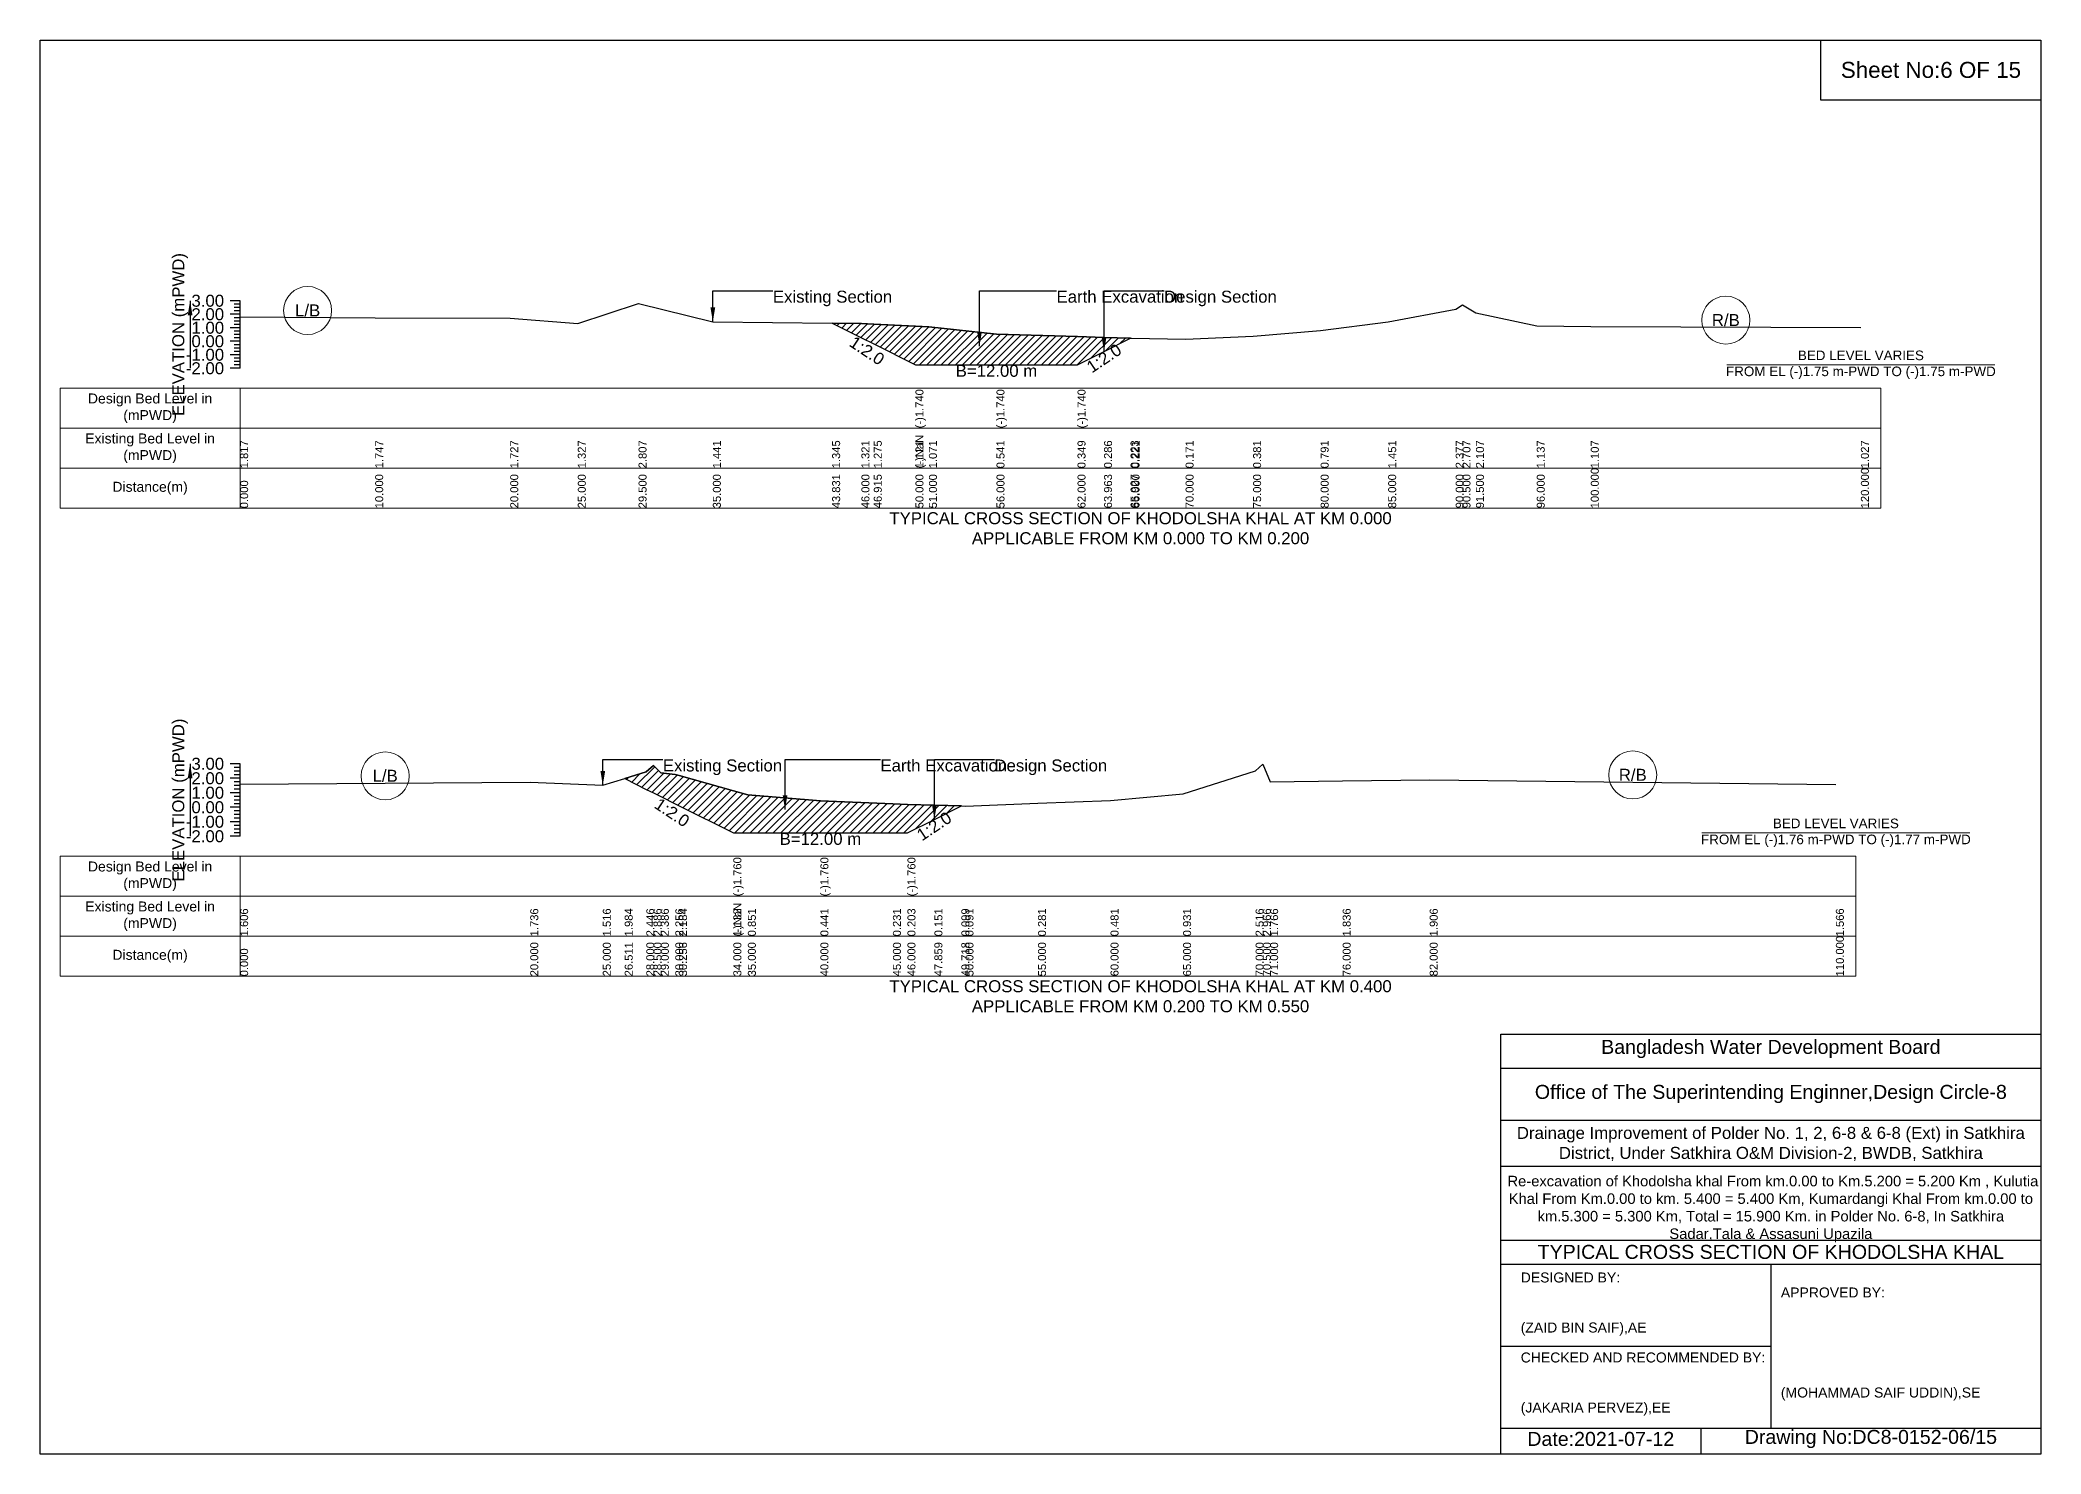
# Model space of a CAD drawing. Header units: inches. Extents: x 91000 to 568000, y -5656 to 0.
# Drawn here: x 150000 to 158000, y -5656 to 0 of the extents above; entities that cross this region are included whole.
import ezdxf

# ---------------------------------------------------------------- set-up
doc = ezdxf.new("R2010")
doc.units = ezdxf.units.IN
doc.header["$LTSCALE"] = 7
doc.header["$MEASUREMENT"] = 0
for name, color, linetype, lineweight in [('Cross section Data Border', 7, 'Continuous', 9), ('Cross Section Labels', 7, 'Continuous', 9), ('Existing_Bed_Level for Xsection', 7, 'Continuous', 25)]:
    doc.layers.add(name, color=color, linetype=linetype, lineweight=lineweight)
doc.styles.get("Standard").update_dxf_attribs({"font": 'arial.ttf'})
doc.dimstyles.get("Standard").update_dxf_attribs({"dimtxt": 0.18, "dimasz": 0.18, "dimexe": 0.18, "dimexo": 0.0625, "dimgap": 0.09, "dimtad": 0, "dimtih": 1, "dimtoh": 1, "dimdec": 4, "dimzin": 0, "dimdsep": 46, "dimtxsty": 'Standard', "dimcen": 0.09, "dimadec": 0, "dimazin": 0, "dimtfac": 1, "dimtdec": 4, "dimtofl": 0, "dimtmove": 0, "dimatfit": 3, "dimfxl": 1, "dimtolj": 1, "dimtzin": 0, "dimarcsym": 0})

msp = doc.modelspace()

# ---------------------------------------------------------------- hatches: boundary and pattern name
at = {"layer": 'Existing_Bed_Level for Xsection'}
h = msp.add_hatch(dxfattribs=at)
h.set_pattern_fill('ANSI31', color=256, scale=162, style=0)
h.paths.add_polyline_path([(153166.9, -1132.6), (153284, -1191.2), (153333.4, -1215.9), (153500, -1299.2), (153554, -1299.2), (153824, -1299.2), (154148, -1299.2), (154254, -1246.2), (154360, -1193.2), (154254, -1189.8), (154148, -1186.4), (153824, -1176), (153554, -1147.4), (153500, -1144.7), (153333.4, -1136.4), (153284, -1133.9)])
h = msp.add_hatch(dxfattribs=at)
h.set_pattern_fill('ANSI31', color=256, scale=174, style=0)
h.paths.add_polyline_path([(152337.6, -2954.2), (152424, -2997.4), (152453, -3011.9), (152482, -3026.4), (152540, -3055.4), (152554.8, -3062.8), (152772, -3171.4), (152830, -3171.4), (153120, -3171.4), (153410, -3171.4), (153468, -3171.4), (153575.8, -3117.4), (153683.6, -3063.5), (153575.8, -3060.5), (153468, -3057.5), (153410, -3055.9), (153120, -3043.7), (152830, -3019.9), (152772, -3003.6), (152554.8, -2942.6), (152540, -2938.4), (152482, -2930.9), (152453, -2901.9), (152424, -2927.4)])

# ---------------------------------------------------------------- linework, layer by layer
for points in [[(150000, 0), (158000, 0), (158000, -5656), (150000, -5656)], [(157120, 0), (158000, 0), (158000, -240), (157120, -240)]]:
    msp.add_lwpolyline(points, close=True)
for points in [[(155840, -5656), (155840, -3976), (158000, -3976)], [(155840, -4112), (158000, -4112)], [(155840, -4320), (158000, -4320)], [(155840, -4504), (158000, -4504)], [(155840, -4800), (158000, -4800)], [(155840, -4896), (158000, -4896)], [(156920, -4896), (156920, -5552)], [(155840, -5224), (156920, -5224)], [(155840, -5552), (158000, -5552)], [(156640, -5552), (156640, -5656)]]:
    msp.add_lwpolyline(points)
at = {"layer": 'Cross section Data Border'}
for points in [[(150080, -1393.2), (157360, -1393.2), (157360, -1873.2), (150080, -1873.2)], [(150080, -3265.3), (157260, -3265.3), (157260, -3745.3), (150080, -3745.3)]]:
    msp.add_lwpolyline(points, close=True, dxfattribs=at)
for points in [[(150800, -1393.2), (150800, -1873.2)], [(150080, -1553.2), (157360, -1553.2)], [(150080, -1713.2), (157360, -1713.2)], [(150800, -3265.3), (150800, -3745.3)], [(150080, -3425.3), (157260, -3425.3)], [(150080, -3585.3), (157260, -3585.3)]]:
    msp.add_lwpolyline(points, dxfattribs=at)
at = {"layer": 'Cross Section Labels'}
for points in [[(156744.2, -1299.2), (157815.8, -1299.2)], [(156644.2, -3171.4), (157715.8, -3171.4)]]:
    msp.add_lwpolyline(points, dxfattribs=at)
for centre in [(151070, -1082), (156740, -1120.6), (151380, -2943.4), (156368, -2939.6)]:
    msp.add_circle(centre, 96, dxfattribs=at)
at = {"layer": 'Existing_Bed_Level for Xsection'}
for points in [[(150800, -1043.2), (150760, -1043.2)], [(150800, -1097.2), (150760, -1097.2)], [(150800, -1056.7), (150776, -1056.7)], [(150800, -1070.2), (150776, -1070.2)], [(150800, -1083.7), (150776, -1083.7)], [(150800, -1110.7), (150776, -1110.7)], [(150800, -1313.2), (150800, -1259.2), (150800, -1205.2), (150800, -1151.2), (150800, -1097.2), (150800, -1043.2)], [(150800, -1107.1), (151340, -1110.9), (151880, -1112), (152150, -1133.6), (152393, -1053.7), (152690, -1127.4), (153166.9, -1132.6), (153284, -1133.9), (153333.4, -1136.4), (153500, -1144.7), (153500, -1144.7), (153554, -1147.4), (153824, -1176), (153824, -1176), (154148, -1186.4), (154148, -1186.4), (154254, -1189.8), (154360, -1193.2), (154364, -1193.3), (154580, -1196), (154850, -1184.7), (155120, -1162.5), (155390, -1126.9), (155660, -1076.9), (155687, -1059.1), (155741, -1091.5), (155984, -1143.8), (156200, -1145.5), (157280, -1149.8)], [(150800, -1151.2), (150760, -1151.2)], [(150800, -1124.2), (150776, -1124.2)], [(150800, -1137.7), (150776, -1137.7)], [(150800, -1164.7), (150776, -1164.7)], [(150800, -1178.2), (150776, -1178.2)], [(150800, -1191.7), (150776, -1191.7)], [(150800, -1205.2), (150760, -1205.2)], [(150800, -1259.2), (150760, -1259.2)], [(150800, -1218.7), (150776, -1218.7)], [(150800, -1232.2), (150776, -1232.2)], [(150800, -1245.7), (150776, -1245.7)], [(150800, -1272.7), (150776, -1272.7)], [(150800, -1313.2), (150760, -1313.2)], [(150800, -1286.2), (150776, -1286.2)], [(150800, -1299.7), (150776, -1299.7)], [(150800, -2895.3), (150760, -2895.3)], [(150800, -2953.3), (150760, -2953.3)], [(150800, -2909.8), (150776, -2909.8)], [(150800, -2924.3), (150776, -2924.3)], [(150800, -2938.8), (150776, -2938.8)], [(150800, -3185.3), (150800, -3127.3), (150800, -3069.3), (150800, -3011.3), (150800, -2953.3), (150800, -2895.3)], [(150800, -2976.1), (151960, -2968.6), (152250, -2981.3), (152337.6, -2954.2), (152424, -2927.4), (152453, -2901.9), (152482, -2930.9), (152540, -2938.4), (152554.8, -2942.6), (152772, -3003.6), (152772, -3003.6), (152830, -3019.9), (153120, -3043.7), (153120, -3043.7), (153410, -3055.9), (153468, -3057.5), (153468, -3057.5), (153575.8, -3060.5), (153683.6, -3063.5), (153700, -3064), (153990, -3053), (154280, -3041.4), (154570, -3015.3), (154860, -2923.3), (154889, -2897.2), (154918, -2966.8), (155208, -2962.8), (155556, -2958.7), (157180, -2978.4)], [(150800, -3011.3), (150760, -3011.3)], [(150800, -2967.8), (150776, -2967.8)], [(150800, -2982.3), (150776, -2982.3)], [(150800, -2996.8), (150776, -2996.8)], [(150800, -3025.8), (150776, -3025.8)], [(150800, -3069.3), (150760, -3069.3)], [(150800, -3040.3), (150776, -3040.3)], [(150800, -3054.8), (150776, -3054.8)], [(150800, -3083.8), (150776, -3083.8)], [(150800, -3098.3), (150776, -3098.3)], [(150800, -3112.8), (150776, -3112.8)], [(150800, -3127.3), (150760, -3127.3)], [(150800, -3185.3), (150760, -3185.3)], [(150800, -3141.8), (150776, -3141.8)], [(150800, -3156.3), (150776, -3156.3)], [(150800, -3170.8), (150776, -3170.8)]]:
    msp.add_lwpolyline(points, dxfattribs=at)
for points in [[(153166.9, -1132.6), (153284, -1191.2), (153333.4, -1215.9), (153500, -1299.2), (153500, -1299.2), (153554, -1299.2), (153824, -1299.2), (153824, -1299.2), (154148, -1299.2), (154148, -1299.2), (154254, -1246.2), (154360, -1193.2), (154360, -1193.2), (154360, -1193.2), (154254, -1189.8), (154148, -1186.4), (154148, -1186.4), (153824, -1176), (153824, -1176), (153554, -1147.4), (153500, -1144.7), (153500, -1144.7), (153333.4, -1136.4), (153284, -1133.9)], [(152337.6, -2954.2), (152337.6, -2954.2), (152424, -2997.4), (152453, -3011.9), (152482, -3026.4), (152540, -3055.4), (152554.8, -3062.8), (152772, -3171.4), (152772, -3171.4), (152830, -3171.4), (153120, -3171.4), (153120, -3171.4), (153410, -3171.4), (153468, -3171.4), (153468, -3171.4), (153575.8, -3117.4), (153683.6, -3063.5), (153683.6, -3063.5), (153683.6, -3063.5), (153575.8, -3060.5), (153468, -3057.5), (153468, -3057.5), (153410, -3055.9), (153120, -3043.7), (153120, -3043.7), (152830, -3019.9), (152772, -3003.6), (152772, -3003.6), (152554.8, -2942.6), (152540, -2938.4), (152482, -2930.9), (152453, -2901.9), (152424, -2927.4), (152337.6, -2954.2)]]:
    msp.add_lwpolyline(points, close=True, dxfattribs=at)

# ---------------------------------------------------------------- texts
at = {"attachment_point": 5}
for s, insert, char_height in [('Sheet No:6 OF 15', (157560, -120), 64), ('Bangladesh Water Development Board', (156920, -4036), 56), ('Office of The Superintending Enginner,Design Circle-8', (156920, -4216), 56)]:
    msp.add_mtext(s, dxfattribs=dict(at, insert=insert, char_height=char_height))
for s, insert, char_height, width, attachment_point in [('Drainage Improvement of Polder No. 1, 2, 6-8 & 6-8 (Ext) in Satkhira District, Under Satkhira O&M Division-2, BWDB, Satkhira', (156920, -4416), 48, 2240, 5), (' Re-excavation of Khodolsha khal From km.0.00 to Km.5.200 = 5.200 Km , Kulutia Khal From Km.0.00 to km. 5.400 = 5.400 Km, Kumardangi Khal From km.0.00 to km.5.300 = 5.300 Km, Total = 15.900 Km. in Polder No. 6-8, In Satkhira Sadar,Tala & Assasuni Upazila', (156920, -4676), 42.1524, 2160, 5), ('TYPICAL CROSS SECTION OF KHODOLSHA KHAL', (156920, -4848), 56, 2240, 5), ('DESIGNED BY:^J^J^J(ZAID BIN SAIF),AE', (155920, -5056), 40, 1120, 4), ('APPROVED BY:^J^J^J^J^J^J(MOHAMMAD SAIF UDDIN),SE', (156960, -5216), 40, 1120, 4), ('CHECKED AND RECOMMENDED BY:^J^J^J(JAKARIA PERVEZ),EE', (155920, -5376), 40, 1120, 4), ('Date:2021-07-12', (156240, -5596), 56, 1120, 5), ('Drawing No:DC8-0152-06/15', (157320, -5596), 56, 1760, 5)]:
    msp.add_mtext(s, dxfattribs=dict(insert=insert, char_height=char_height, width=width, attachment_point=attachment_point))
at = {"layer": 'Cross section Data Border', "char_height": 40, "width": 640, "attachment_point": 5}
for s, insert in [('Design Bed Level in (mPWD)', (150440, -1473.2)), ('Existing Bed Level in (mPWD)', (150440, -1633.2)), ('Distance(m)', (150440, -1793.2)), ('Design Bed Level in (mPWD)', (150440, -3345.3)), ('Existing Bed Level in (mPWD)', (150440, -3505.3)), ('Distance(m)', (150440, -3665.3))]:
    msp.add_mtext(s, dxfattribs=dict(at, insert=insert))
at = {"layer": 'Cross Section Labels'}
for s, insert, char_height, attachment_point in [('Existing Section', (152930, -1002.7), 48, 1), ('Earth Excavation', (154064, -1002.7), 48, 1), ('Design Section', (154494, -1002.7), 48, 1), ('L/B', (151070, -1082), 48, 5), ('R/B', (156740, -1120.6), 48, 5), ('BED LEVEL VARIES ^JFROM EL (-)1.75 m-PWD TO (-)1.75 m-PWD', (157280, -1299.2), 38.4, 5), ('B=12.00 m', (153824, -1299.2), 48, 2), ('TYPICAL CROSS SECTION OF KHODOLSHA KHAL AT KM 0.000^JAPPLICABLE FROM KM 0.000 TO KM 0.200', (154400, -1953.2), 48, 5), ('Existing Section', (152490, -2877.9), 48, 1), ('Earth Excavation', (153360, -2877.9), 48, 1), ('Design Section', (153815.8, -2877.9), 48, 1), ('L/B', (151380, -2943.4), 48, 5), ('R/B', (156368, -2939.6), 48, 5), ('BED LEVEL VARIES ^JFROM EL (-)1.76 m-PWD TO (-)1.77 m-PWD', (157180, -3171.4), 38.4, 5), ('B=12.00 m', (153120, -3171.4), 48, 2), ('TYPICAL CROSS SECTION OF KHODOLSHA KHAL AT KM 0.400^JAPPLICABLE FROM KM 0.200 TO KM 0.550', (154400, -3825.3), 48, 5)]:
    msp.add_mtext(s, dxfattribs=dict(at, insert=insert, char_height=char_height, attachment_point=attachment_point))
at = {"layer": 'Cross Section Labels', "char_height": 48, "attachment_point": 2}
for insert, rotation in [((153319.9, -1222.7), 326.30993), ((154240.5, -1252.9), 33.69007), ((152540.3, -3070), 326.30993), ((153561.3, -3124.7), 33.69007)]:
    msp.add_mtext('1:2.0', dxfattribs=dict(at, insert=insert, rotation=rotation))
at = {"layer": 'Existing_Bed_Level for Xsection', "rotation": 90}
for s, insert, char_height, attachment_point in [('ELEVATION (mPWD)', (150560, -1178.2), 48, 5), ('(-)1.740', (153500, -1553.2), 32, 1), ('(-)1.740', (153824, -1553.2), 32, 1), ('(-)1.740', (154148, -1553.2), 32, 1), ('(-)NaN', (153500, -1713.2), 32, 1), ('(-)NaN', (153500, -1713.2), 32, 1), ('1.817', (150800, -1713.2), 32, 1), ('1.747', (151340, -1713.2), 32, 1), ('1.727', (151880, -1713.2), 32, 1), ('1.327', (152150, -1713.2), 32, 1), ('2.807', (152393, -1713.2), 32, 1), ('1.441', (152690, -1713.2), 32, 1), ('1.345', (153166.9, -1713.2), 32, 1), ('1.321', (153284, -1713.2), 32, 1), ('1.275', (153333.4, -1713.2), 32, 1), ('1.121', (153500, -1713.2), 32, 1), ('1.121', (153500, -1713.2), 32, 1), ('1.071', (153554, -1713.2), 32, 1), ('0.541', (153824, -1713.2), 32, 1), ('0.541', (153824, -1713.2), 32, 1), ('0.541', (153824, -1713.2), 32, 1), ('0.349', (154148, -1713.2), 32, 1), ('0.349', (154148, -1713.2), 32, 1), ('0.286', (154254, -1713.2), 32, 1), ('0.223', (154360, -1713.2), 32, 1), ('0.221', (154364, -1713.2), 32, 1), ('0.171', (154580, -1713.2), 32, 1), ('0.381', (154850, -1713.2), 32, 1), ('0.791', (155120, -1713.2), 32, 1), ('1.451', (155390, -1713.2), 32, 1), ('2.377', (155660, -1713.2), 32, 1), ('2.707', (155687, -1713.2), 32, 1), ('2.107', (155741, -1713.2), 32, 1), ('1.137', (155984, -1713.2), 32, 1), ('1.107', (156200, -1713.2), 32, 1), ('1.027', (157280, -1713.2), 32, 1), ('10.000', (151340, -1873.2), 32, 1), ('20.000', (151880, -1873.2), 32, 1), ('25.000', (152150, -1873.2), 32, 1), ('29.500', (152393, -1873.2), 32, 1), ('35.000', (152690, -1873.2), 32, 1), ('43.831', (153166.9, -1873.2), 32, 1), ('46.000', (153284, -1873.2), 32, 1), ('46.915', (153333.4, -1873.2), 32, 1), ('50.000', (153500, -1873.2), 32, 1), ('50.000', (153500, -1873.2), 32, 1), ('50.000', (153500, -1873.2), 32, 1), ('51.000', (153554, -1873.2), 32, 1), ('56.000', (153824, -1873.2), 32, 1), ('56.000', (153824, -1873.2), 32, 1), ('56.000', (153824, -1873.2), 32, 1), ('62.000', (154148, -1873.2), 32, 1), ('62.000', (154148, -1873.2), 32, 1), ('62.000', (154148, -1873.2), 32, 1), ('63.963', (154254, -1873.2), 32, 1), ('65.927', (154360, -1873.2), 32, 1), ('66.000', (154364, -1873.2), 32, 1), ('70.000', (154580, -1873.2), 32, 1), ('75.000', (154850, -1873.2), 32, 1), ('80.000', (155120, -1873.2), 32, 1), ('85.000', (155390, -1873.2), 32, 1), ('90.000', (155660, -1873.2), 32, 1), ('90.500', (155687, -1873.2), 32, 1), ('91.500', (155741, -1873.2), 32, 1), ('96.000', (155984, -1873.2), 32, 1), ('100.000', (156200, -1873.2), 32, 1), ('120.000', (157280, -1873.2), 32, 1), ('0.000', (150800, -1873.2), 32, 1), ('ELEVATION (mPWD)', (150560, -3040.3), 48, 5), ('(-)1.760', (152772, -3425.3), 32, 1), ('(-)1.760', (153120, -3425.3), 32, 1), ('(-)1.760', (153468, -3425.3), 32, 1), ('1.606', (150800, -3585.3), 32, 1), ('1.736', (151960, -3585.3), 32, 1), ('1.516', (152250, -3585.3), 32, 1), ('1.984', (152337.6, -3585.3), 32, 1), ('2.446', (152424, -3585.3), 32, 1), ('2.886', (152453, -3585.3), 32, 1), ('2.386', (152482, -3585.3), 32, 1), ('2.256', (152540, -3585.3), 32, 1), ('2.184', (152554.8, -3585.3), 32, 1), ('(-)NaN', (152772, -3585.3), 32, 1), ('1.132', (152772, -3585.3), 32, 1), ('1.132', (152772, -3585.3), 32, 1), ('0.851', (152830, -3585.3), 32, 1), ('0.441', (153120, -3585.3), 32, 1), ('0.441', (153120, -3585.3), 32, 1), ('0.441', (153120, -3585.3), 32, 1), ('0.231', (153410, -3585.3), 32, 1), ('0.203', (153468, -3585.3), 32, 1), ('0.203', (153468, -3585.3), 32, 1), ('0.203', (153468, -3585.3), 32, 1), ('0.151', (153575.8, -3585.3), 32, 1), ('0.099', (153683.6, -3585.3), 32, 1), ('0.091', (153700, -3585.3), 32, 1), ('0.281', (153990, -3585.3), 32, 1), ('0.481', (154280, -3585.3), 32, 1), ('0.931', (154570, -3585.3), 32, 1), ('2.516', (154860, -3585.3), 32, 1), ('2.966', (154889, -3585.3), 32, 1), ('1.766', (154918, -3585.3), 32, 1), ('1.836', (155208, -3585.3), 32, 1), ('1.906', (155556, -3585.3), 32, 1), ('1.566', (157180, -3585.3), 32, 1), ('110.000', (157180, -3745.3), 32, 1), ('0.000', (150800, -3745.3), 32, 1), ('20.000', (151960, -3745.3), 32, 1), ('25.000', (152250, -3745.3), 32, 1), ('26.511', (152337.6, -3745.3), 32, 1), ('28.000', (152424, -3745.3), 32, 1), ('28.500', (152453, -3745.3), 32, 1), ('29.000', (152482, -3745.3), 32, 1), ('30.000', (152540, -3745.3), 32, 1), ('30.256', (152554.8, -3745.3), 32, 1), ('34.000', (152772, -3745.3), 32, 1), ('34.000', (152772, -3745.3), 32, 1), ('34.000', (152772, -3745.3), 32, 1), ('35.000', (152830, -3745.3), 32, 1), ('40.000', (153120, -3745.3), 32, 1), ('40.000', (153120, -3745.3), 32, 1), ('40.000', (153120, -3745.3), 32, 1), ('45.000', (153410, -3745.3), 32, 1), ('46.000', (153468, -3745.3), 32, 1), ('46.000', (153468, -3745.3), 32, 1), ('46.000', (153468, -3745.3), 32, 1), ('47.859', (153575.8, -3745.3), 32, 1), ('49.718', (153683.6, -3745.3), 32, 1), ('50.000', (153700, -3745.3), 32, 1), ('55.000', (153990, -3745.3), 32, 1), ('60.000', (154280, -3745.3), 32, 1), ('65.000', (154570, -3745.3), 32, 1), ('70.000', (154860, -3745.3), 32, 1), ('70.500', (154889, -3745.3), 32, 1), ('71.000', (154918, -3745.3), 32, 1), ('76.000', (155208, -3745.3), 32, 1), ('82.000', (155556, -3745.3), 32, 1)]:
    msp.add_mtext(s, dxfattribs=dict(at, insert=insert, char_height=char_height, attachment_point=attachment_point))
at = {"layer": 'Existing_Bed_Level for Xsection', "char_height": 48, "attachment_point": 6}
for s, insert in [('3.00', (150736, -1043.2)), ('2.00', (150736, -1097.2)), ('0.00', (150736, -1205.2)), ('1.00', (150736, -1151.2)), ('-1.00', (150736, -1259.2)), ('-2.00', (150736, -1313.2)), ('3.00', (150736, -2895.3)), ('2.00', (150736, -2953.3)), ('1.00', (150736, -3011.3)), ('-1.00', (150736, -3127.3)), ('0.00', (150736, -3069.3)), ('-2.00', (150736, -3185.3))]:
    msp.add_mtext(s, dxfattribs=dict(at, insert=insert))

# ---------------------------------------------------------------- leaders
at = {"layer": 'Cross Section Labels', "annotation_type": 0, "has_hookline": 1, "hookline_direction": 0}
for points, text_width in [([(152690, -1127.4), (152690, -1002.7), (152929.9, -1002.7)], 467.2), ([(153756.1, -1224), (153756.1, -1002.7), (154063.9, -1002.7)], 497), ([(154254, -1246.2), (154254, -1002.7), (154493.9, -1002.7)], 441.2), ([(152250, -2981.3), (152250, -2877.9), (152489.9, -2877.9)], 467.2), ([(152978.7, -3078.4), (152978.7, -2877.9), (153359.9, -2877.9)], 497), ([(153575.8, -3117.4), (153575.8, -2877.9), (153815.7, -2877.9)], 441.2)]:
    msp.add_leader(points, dimstyle='Standard', override={"dimasz": 57.6}, dxfattribs=dict(at, text_width=text_width))
at = {"layer": 'Existing_Bed_Level for Xsection'}
for points in [[(150600, -1043.2), (150600, -1313.2)], [(150600, -2895.3), (150600, -3185.3)]]:
    msp.add_leader(points, dimstyle='Standard', override={"dimasz": 57.6}, dxfattribs=at)

doc.saveas('drawing.dxf')
